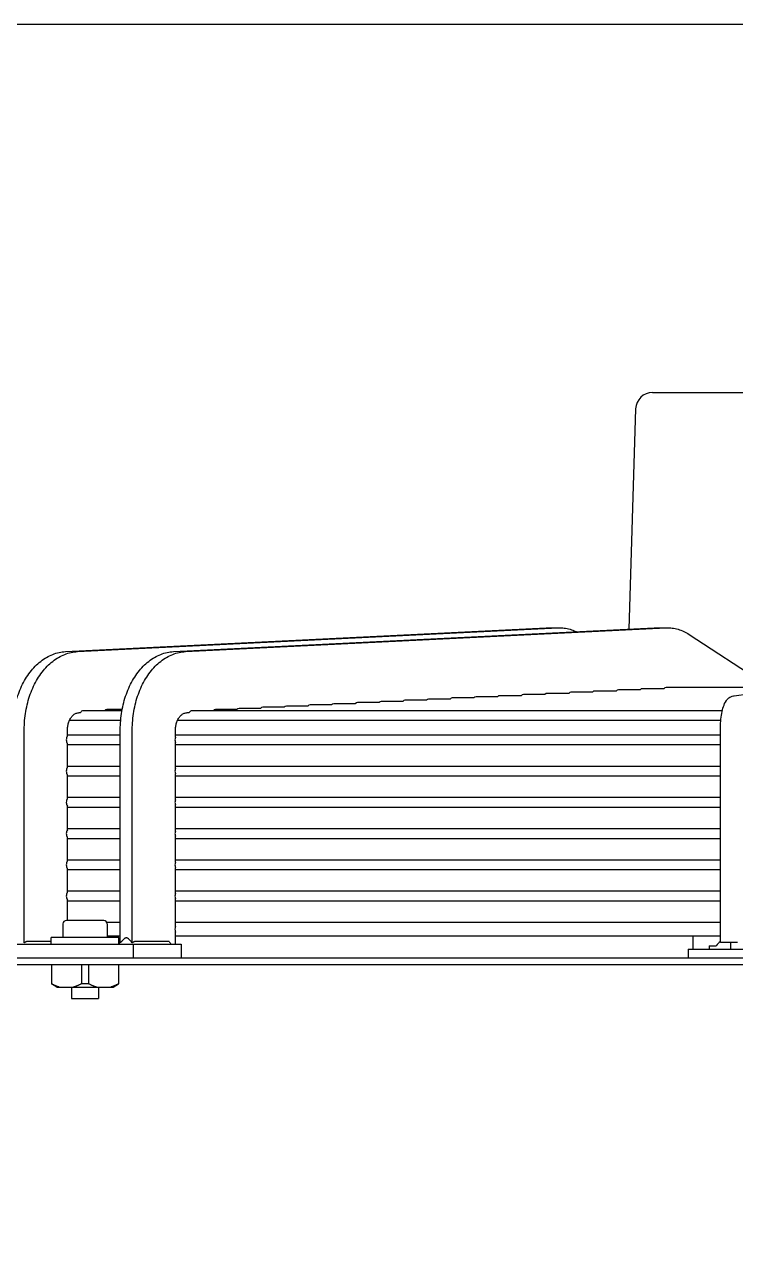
# Model space of a CAD drawing. Header units: millimetres. Extents: x 16200 to 32328, y 19251 to 29476.
# Drawn here: x 16536.73 to 16544.98, y 19600.77 to 19614.85 of the extents above; entities that cross this region are included whole.
import ezdxf

# ---------------------------------------------------------------- set-up
doc = ezdxf.new("R2010")
doc.units = ezdxf.units.MM
doc.header["$LTSCALE"] = 5
doc.layers.add('UNIT', color=6, linetype='Continuous')
doc.styles.add('SUBMITTAL', font='romans.shx', dxfattribs={"width": 0.75})
doc.dimstyles.new('SUBMITTAL', dxfattribs={"dimtxt": 0.09375, "dimasz": 0.09375, "dimexe": 0.03125, "dimexo": 0.0625, "dimgap": 0.0625, "dimtad": 0, "dimdec": 4, "dimzin": 4, "dimdsep": 46, "dimlunit": 4, "dimtxsty": 'SUBMITTAL', "dimcen": 0.09375, "dimclre": 6, "dimadec": 0, "dimazin": 0, "dimtfac": 1, "dimtdec": 0, "dimtofl": 0, "dimtmove": 0, "dimatfit": 3, "dimfxl": 0, "dimfrac": 2, "dimtolj": 1, "dimtzin": 4, "dimarcsym": 0})

msp = doc.modelspace()

# ---------------------------------------------------------------- linework, layer by layer
at = {"layer": 'UNIT'}
for p, q in [((16544.0197, 19610.5774), (16554.099, 19610.5774)), ((16543.8229, 19610.3866), (16543.745, 19607.8341)), ((16537.2111, 19607.5739), (16542.7859, 19607.8485)), ((16537.3503, 19607.5739), (16542.9251, 19607.8485)), ((16538.4639, 19607.5739), (16544.0387, 19607.8485)), ((16538.6031, 19607.5739), (16544.1779, 19607.8485)), ((16542.8063, 19607.8489), (16542.9455, 19607.8489)), ((16544.059, 19607.8489), (16544.1982, 19607.8489)), ((16544.4444, 19607.7721), (16545.3813, 19607.1581)), ((16544.9646, 19607.0615), (16547, 19607.3361)), ((16542.496, 19607.0624), (16542.2465, 19607.0624)), ((16542.7713, 19607.0759), (16542.5217, 19607.0759)), ((16543.0466, 19607.0894), (16542.7969, 19607.0894)), ((16543.3221, 19607.1029), (16543.0723, 19607.1029)), ((16543.5977, 19607.1164), (16543.3478, 19607.1164)), ((16543.8734, 19607.1299), (16543.6234, 19607.1299)), ((16544.1484, 19607.1434), (16543.8992, 19607.1434)), ((16545.6807, 19607.1581), (16544.1751, 19607.1581)), ((16539.473, 19606.9139), (16539.224, 19606.9139)), ((16539.7476, 19606.9274), (16539.4986, 19606.9274)), ((16540.0222, 19606.9409), (16539.7732, 19606.9409)), ((16540.2968, 19606.9544), (16540.0478, 19606.9544)), ((16540.5715, 19606.9679), (16540.3224, 19606.9679)), ((16540.8463, 19606.9814), (16540.5972, 19606.9814)), ((16541.1211, 19606.9949), (16540.8719, 19606.9949)), ((16541.3959, 19607.0084), (16541.1467, 19607.0084)), ((16541.6708, 19607.0219), (16541.4216, 19607.0219)), ((16541.9458, 19607.0354), (16541.6965, 19607.0354)), ((16542.2209, 19607.0489), (16541.9715, 19607.0489)), ((16537.256, 19606.7767), (16537.8503, 19606.7767)), ((16537.3678, 19606.8657), (16537.3841, 19606.8665)), ((16537.8646, 19606.8869), (16537.4144, 19606.8869)), ((16537.867, 19606.9004), (16537.6887, 19606.9004)), ((16538.5088, 19606.7767), (16544.8104, 19606.7767)), ((16538.6205, 19606.8657), (16538.6449, 19606.8669)), ((16544.8273, 19606.8869), (16538.675, 19606.8869)), ((16539.1984, 19606.9004), (16538.9495, 19606.9004)), ((16536.7321, 19604.1961), (16536.7321, 19606.6689)), ((16537.2332, 19606.5921), (16537.2332, 19606.6689)), ((16537.8457, 19604.1995), (16537.8457, 19606.6689)), ((16537.9849, 19604.1961), (16537.9849, 19606.6689)), ((16538.486, 19606.5797), (16538.486, 19606.6689)), ((16544.8056, 19604.1995), (16544.8056, 19606.6689)), ((16537.8457, 19606.605), (16537.2332, 19606.605)), ((16537.2332, 19606.2299), (16537.2332, 19606.5077)), ((16537.2332, 19606.4948), (16537.8457, 19606.4948)), ((16544.8056, 19606.605), (16538.486, 19606.605)), ((16538.486, 19606.2175), (16538.486, 19606.5201)), ((16538.486, 19606.4948), (16544.8056, 19606.4948)), ((16537.8457, 19606.2428), (16537.2332, 19606.2428)), ((16544.8056, 19606.2428), (16538.486, 19606.2428)), ((16537.2332, 19605.8677), (16537.2332, 19606.1455)), ((16537.2332, 19606.1326), (16537.8457, 19606.1326)), ((16538.486, 19605.8553), (16538.486, 19606.1579)), ((16538.486, 19606.1326), (16544.8056, 19606.1326)), ((16537.8457, 19605.8806), (16537.2332, 19605.8806)), ((16537.2332, 19605.5055), (16537.2332, 19605.7832)), ((16544.8056, 19605.8806), (16538.486, 19605.8806)), ((16538.486, 19605.4931), (16538.486, 19605.7957)), ((16537.2332, 19605.7704), (16537.8457, 19605.7704)), ((16538.486, 19605.7704), (16544.8056, 19605.7704)), ((16537.8457, 19605.5184), (16537.2332, 19605.5184)), ((16544.8056, 19605.5184), (16538.486, 19605.5184)), ((16537.2332, 19605.1433), (16537.2332, 19605.421)), ((16537.2332, 19605.4081), (16537.8457, 19605.4081)), ((16538.486, 19605.1309), (16538.486, 19605.4334)), ((16538.486, 19605.4081), (16544.8056, 19605.4081)), ((16537.8457, 19605.1562), (16537.2332, 19605.1562)), ((16544.8056, 19605.1562), (16538.486, 19605.1562)), ((16537.2332, 19604.7811), (16537.2332, 19605.0588)), ((16537.2332, 19605.0459), (16537.8457, 19605.0459)), ((16538.486, 19604.7687), (16538.486, 19605.0712)), ((16538.486, 19605.0459), (16544.8056, 19605.0459)), ((16537.8457, 19604.794), (16537.2332, 19604.794)), ((16537.2332, 19604.4554), (16537.2332, 19604.6966)), ((16537.2332, 19604.6837), (16537.8457, 19604.6837)), ((16544.8056, 19604.794), (16538.486, 19604.794)), ((16538.486, 19604.3906), (16538.486, 19604.709)), ((16538.486, 19604.6837), (16544.8056, 19604.6837)), ((16537.1807, 19604.416), (16537.1807, 19604.2585)), ((16537.6532, 19604.4554), (16537.2201, 19604.4554)), ((16537.8457, 19604.4318), (16537.6893, 19604.4318)), ((16537.6926, 19604.416), (16537.6926, 19604.2585)), ((16544.8056, 19604.4318), (16538.486, 19604.4318)), ((16537.8303, 19604.2585), (16537.0429, 19604.2585)), ((16537.0429, 19604.1798), (16537.0429, 19604.2585)), ((16537.6926, 19604.2782), (16537.8457, 19604.2782)), ((16537.8303, 19604.1842), (16537.8303, 19604.2585)), ((16538.486, 19604.1798), (16538.486, 19604.3194)), ((16538.486, 19604.2782), (16544.8056, 19604.2782)), ((16544.489, 19604.1227), (16544.489, 19604.2782)), ((16536.3231, 19604.1798), (16538.5502, 19604.1798)), ((16537.0429, 19604.2126), (16536.7739, 19604.2126)), ((16537.9934, 19604.1798), (16537.9934, 19604.0223)), ((16538.411, 19604.2126), (16538.0267, 19604.2126)), ((16538.5502, 19604.1798), (16538.5502, 19604.0223)), ((16544.4334, 19604.1227), (16553.6853, 19604.1227)), ((16544.4334, 19604.1227), (16544.4334, 19604.0223)), ((16544.677, 19604.1621), (16544.7558, 19604.1621)), ((16544.677, 19604.1621), (16544.677, 19604.1227)), ((16545.0024, 19604.1995), (16544.8056, 19604.1995)), ((16544.9284, 19604.1227), (16544.9284, 19604.1995)), ((16532.1893, 19604.0223), (16565.9294, 19604.0223)), ((16565.9294, 19603.9436), (16532.1893, 19603.9436)), ((16537.0469, 19603.9436), (16537.0469, 19603.7214)), ((16537.3949, 19603.9436), (16537.3949, 19603.7214)), ((16537.4784, 19603.9436), (16537.4784, 19603.7214)), ((16537.8264, 19603.9436), (16537.8264, 19603.7214)), ((16537.1099, 19603.6837), (16537.0469, 19603.7201)), ((16537.1099, 19603.6837), (16537.7634, 19603.6837)), ((16537.2792, 19603.6837), (16537.2792, 19603.5499)), ((16537.5941, 19603.6837), (16537.5941, 19603.5499)), ((16537.7634, 19603.6837), (16537.8264, 19603.7201)), ((16537.2792, 19603.5499), (16537.5941, 19603.5499))]:
    msp.add_line(p, q, dxfattribs=at)
for centre, radius, start, end in [((16544.0197, 19610.3806), 0.1969, 90, 178.25151), ((16537.2201, 19604.416), 0.0394, 90, 180), ((16537.6532, 19604.416), 0.0394, 0, 90), ((16544.9428, 19604.027), 0.2307, 126.49726, 144.15266)]:
    msp.add_arc(centre, radius, start, end, dxfattribs=at)
for centre, major_axis, ratio, start_param, end_param in [((16542.2465, 19607.0073), (0, -0.0551), 0.7101349, 3.1415573, 3.8564638), ((16542.5217, 19607.0208), (0, -0.0551), 0.710369, 3.141553, 3.8564592), ((16542.7969, 19607.0343), (0, -0.0551), 0.7106314, 3.1415481, 3.8564538), ((16543.0723, 19607.0477), (0, -0.0551), 0.7109269, 3.1415422, 3.8564474), ((16543.3478, 19607.0612), (0, -0.0551), 0.7112612, 3.1415352, 3.8564398), ((16543.6234, 19607.0747), (0, -0.0551), 0.7116416, 3.1415269, 3.8564308), ((16543.8992, 19607.0882), (0, -0.0551), 0.712077, 3.141517, 3.8564199), ((16544.1751, 19607.103), (0, -0.0551), 0.71258, 3.1415074, 3.8909101), ((16539.224, 19606.8588), (0, -0.0551), 0.7086482, 3.14158, 3.8564885), ((16539.4986, 19606.8723), (0, -0.0551), 0.7087318, 3.141579, 3.8564874), ((16539.7732, 19606.8858), (0, -0.0551), 0.7088222, 3.1415778, 3.8564861), ((16540.0478, 19606.8993), (0, -0.0551), 0.7089205, 3.1415765, 3.8564847), ((16540.3224, 19606.9128), (0, -0.0551), 0.7090275, 3.141575, 3.8564831), ((16540.5972, 19606.9263), (0, -0.0551), 0.7091442, 3.1415734, 3.8564813), ((16540.8719, 19606.9398), (0, -0.0551), 0.7092719, 3.1415715, 3.8564792), ((16541.1467, 19606.9533), (0, -0.0551), 0.7094121, 3.1415694, 3.8564769), ((16541.4216, 19606.9668), (0, -0.0551), 0.7095663, 3.1415669, 3.8564743), ((16541.6965, 19606.9803), (0, -0.0551), 0.7097366, 3.1415642, 3.8564713), ((16541.9715, 19606.9938), (0, -0.0551), 0.7099252, 3.141561, 3.8564678), ((16537.4144, 19606.8318), (0, -0.0551), 0.7079972, 3.1415858, 4.0326206), ((16537.6887, 19606.8453), (0, -0.0551), 0.7080429, 3.1415852, 3.8564942), ((16538.675, 19606.8318), (0, -0.0551), 0.7084995, 3.1415818, 4.0233013), ((16538.9495, 19606.8453), (0, -0.0551), 0.708571, 3.141581, 3.8564896), ((16537.2583, 19606.5499), (0, -0.0551), 0.7079678, 3.8398095, 4.712382), ((16537.2583, 19606.5499), (0, -0.0551), 0.7079678, 4.7123959, 5.5849684), ((16537.2583, 19606.1877), (0, -0.0551), 0.7079678, 3.8398095, 4.712382), ((16537.2583, 19606.1877), (0, -0.0551), 0.7079678, 4.7123959, 5.5849684), ((16537.2583, 19605.8255), (0, -0.0551), 0.7079678, 3.8398095, 4.712382), ((16537.2583, 19605.8255), (0, -0.0551), 0.7079678, 4.7123959, 5.5849684), ((16537.2583, 19605.4633), (0, -0.0551), 0.7079678, 3.8398095, 4.712382), ((16537.2583, 19605.4633), (0, -0.0551), 0.7079678, 4.7123959, 5.5849684), ((16537.2583, 19605.1011), (0, -0.0551), 0.7079678, 3.8398095, 4.712382), ((16537.2583, 19605.1011), (0, -0.0551), 0.7079678, 4.7123959, 5.5849684), ((16537.2583, 19604.7389), (0, -0.0551), 0.7079678, 3.8398095, 4.712382), ((16537.2583, 19604.7389), (0, -0.0551), 0.7079678, 4.7123959, 5.5849684), ((16539.4071, 19605.5884), (0, -1.969), 0.7071068, 5.4860047, 5.5095695)]:
    msp.add_ellipse(centre, major_axis=major_axis, ratio=ratio, start_param=start_param, end_param=end_param, dxfattribs=at)
for points in [[(16542.788, 19607.8485), (16542.7941, 19607.8488), (16542.8002, 19607.8489), (16542.8063, 19607.8489)], [(16544.0407, 19607.8485), (16544.0468, 19607.8488), (16544.0529, 19607.8489), (16544.059, 19607.8489)], [(16537.8258, 19604.1798), (16537.842, 19604.1956), (16537.8579, 19604.2117), (16537.8735, 19604.228)], [(16537.1382, 19603.6837), (16537.1349, 19603.6847), (16537.1285, 19603.6867), (16537.1187, 19603.6899), (16537.109, 19603.6935), (16537.0991, 19603.6973), (16537.0891, 19603.7015), (16537.0789, 19603.7059), (16537.0685, 19603.7107), (16537.0579, 19603.7158), (16537.0506, 19603.7195), (16537.0469, 19603.7214)], [(16537.3949, 19603.7214), (16537.3911, 19603.7195), (16537.3838, 19603.7158), (16537.373, 19603.7106), (16537.3626, 19603.7058), (16537.3524, 19603.7013), (16537.3424, 19603.6972), (16537.3325, 19603.6934), (16537.3228, 19603.6899), (16537.3132, 19603.6866), (16537.3068, 19603.6847), (16537.3036, 19603.6837)], [(16537.4784, 19603.7214), (16537.4738, 19603.7211), (16537.4645, 19603.7206), (16537.4506, 19603.7202), (16537.4366, 19603.72), (16537.4227, 19603.7202), (16537.4088, 19603.7206), (16537.3995, 19603.7211), (16537.3949, 19603.7214)], [(16537.5697, 19603.6837), (16537.5664, 19603.6847), (16537.56, 19603.6867), (16537.5502, 19603.6899), (16537.5405, 19603.6935), (16537.5306, 19603.6973), (16537.5206, 19603.7015), (16537.5104, 19603.7059), (16537.5, 19603.7107), (16537.4894, 19603.7158), (16537.4821, 19603.7195), (16537.4784, 19603.7214)], [(16537.8264, 19603.7214), (16537.8226, 19603.7195), (16537.8153, 19603.7158), (16537.8045, 19603.7106), (16537.7941, 19603.7058), (16537.7839, 19603.7013), (16537.7739, 19603.6972), (16537.7641, 19603.6934), (16537.7543, 19603.6899), (16537.7447, 19603.6866), (16537.7383, 19603.6847), (16537.7351, 19603.6837)]]:
    msp.add_open_spline(points, degree=3, dxfattribs=at)
for points, knots in [([(16542.9251, 19607.8484), (16542.948, 19607.8496), (16542.971, 19607.8488), (16542.9938, 19607.8461), (16543.0167, 19607.8435), (16543.0393, 19607.8389), (16543.0617, 19607.8325), (16543.0841, 19607.8261), (16543.1062, 19607.8178), (16543.128, 19607.8077), (16543.1306, 19607.8065), (16543.1331, 19607.8053), (16543.1357, 19607.8041)], [0, 0, 0, 0, 0.25037629, 0.25037629, 0.25037629, 0.50056405, 0.50056405, 0.50056405, 0.75075182, 0.75075182, 0.75075182, 0.78029111, 0.78029111, 0.78029111, 0.78029111]), ([(16544.1779, 19607.8484), (16544.2007, 19607.8496), (16544.2238, 19607.8488), (16544.2466, 19607.8461), (16544.2694, 19607.8435), (16544.2921, 19607.8389), (16544.3145, 19607.8325), (16544.3368, 19607.8261), (16544.359, 19607.8178), (16544.3807, 19607.8077), (16544.4024, 19607.7976), (16544.4237, 19607.7858), (16544.4444, 19607.7722)], [0, 0, 0, 0, 0.2503763, 0.2503763, 0.2503763, 0.5005641, 0.5005641, 0.5005641, 0.7507518, 0.7507518, 0.7507518, 1, 1, 1, 1]), ([(16536.593, 19606.6689), (16536.593, 19606.7044), (16536.5945, 19606.7403), (16536.5974, 19606.7757), (16536.6004, 19606.8112), (16536.6048, 19606.8461), (16536.6107, 19606.8808), (16536.6167, 19606.9154), (16536.6241, 19606.9498), (16536.6328, 19606.9833), (16536.6416, 19607.0167), (16536.6517, 19607.0493), (16536.6632, 19607.081), (16536.6746, 19607.1128), (16536.6875, 19607.1438), (16536.7016, 19607.1734), (16536.7156, 19607.203), (16536.7308, 19607.2313), (16536.7472, 19607.2583), (16536.7637, 19607.2854), (16536.7813, 19607.3112), (16536.7999, 19607.3354), (16536.8185, 19607.3595), (16536.8379, 19607.382), (16536.8584, 19607.4029), (16536.8788, 19607.4237), (16536.9002, 19607.443), (16536.9223, 19607.4603), (16536.9443, 19607.4777), (16536.967, 19607.4931), (16536.9903, 19607.5066), (16537.0136, 19607.5201), (16537.0377, 19607.5318), (16537.062, 19607.5413), (16537.0863, 19607.5509), (16537.1108, 19607.5583), (16537.1357, 19607.5638), (16537.1607, 19607.5692), (16537.186, 19607.5726), (16537.2111, 19607.5738)], [0, 0, 0, 0, 0.076921, 0.076921, 0.076921, 0.1538421, 0.1538421, 0.1538421, 0.2307631, 0.2307631, 0.2307631, 0.3076842, 0.3076842, 0.3076842, 0.3846052, 0.3846052, 0.3846052, 0.4615263, 0.4615263, 0.4615263, 0.5384473, 0.5384473, 0.5384473, 0.6153684, 0.6153684, 0.6153684, 0.6922894, 0.6922894, 0.6922894, 0.7692105, 0.7692105, 0.7692105, 0.8461315, 0.8461315, 0.8461315, 0.9230526, 0.9230526, 0.9230526, 1, 1, 1, 1]), ([(16536.7321, 19606.6689), (16536.7321, 19606.7044), (16536.7337, 19606.7403), (16536.7366, 19606.7757), (16536.7396, 19606.8112), (16536.744, 19606.8461), (16536.7499, 19606.8808), (16536.7559, 19606.9154), (16536.7633, 19606.9498), (16536.772, 19606.9833), (16536.7808, 19607.0167), (16536.7909, 19607.0493), (16536.8023, 19607.081), (16536.8138, 19607.1128), (16536.8267, 19607.1438), (16536.8408, 19607.1734), (16536.8548, 19607.203), (16536.87, 19607.2313), (16536.8864, 19607.2583), (16536.9029, 19607.2854), (16536.9205, 19607.3112), (16536.9391, 19607.3354), (16536.9576, 19607.3595), (16536.9771, 19607.382), (16536.9976, 19607.4029), (16537.018, 19607.4237), (16537.0394, 19607.443), (16537.0615, 19607.4603), (16537.0835, 19607.4777), (16537.1062, 19607.4931), (16537.1295, 19607.5066), (16537.1528, 19607.5201), (16537.1769, 19607.5318), (16537.2012, 19607.5413), (16537.2254, 19607.5509), (16537.25, 19607.5583), (16537.2749, 19607.5638), (16537.2999, 19607.5692), (16537.3252, 19607.5726), (16537.3503, 19607.5738)], [0, 0, 0, 0, 0.076921, 0.076921, 0.076921, 0.1538421, 0.1538421, 0.1538421, 0.2307631, 0.2307631, 0.2307631, 0.3076842, 0.3076842, 0.3076842, 0.3846052, 0.3846052, 0.3846052, 0.4615263, 0.4615263, 0.4615263, 0.5384473, 0.5384473, 0.5384473, 0.6153684, 0.6153684, 0.6153684, 0.6922894, 0.6922894, 0.6922894, 0.7692105, 0.7692105, 0.7692105, 0.8461315, 0.8461315, 0.8461315, 0.9230526, 0.9230526, 0.9230526, 1, 1, 1, 1]), ([(16537.8457, 19606.6689), (16537.8457, 19606.7044), (16537.8472, 19606.7403), (16537.8502, 19606.7757), (16537.8531, 19606.8112), (16537.8576, 19606.8461), (16537.8635, 19606.8808), (16537.8694, 19606.9154), (16537.8768, 19606.9498), (16537.8856, 19606.9833), (16537.8943, 19607.0167), (16537.9044, 19607.0493), (16537.9159, 19607.081), (16537.9274, 19607.1128), (16537.9403, 19607.1438), (16537.9543, 19607.1734), (16537.9684, 19607.203), (16537.9836, 19607.2313), (16538, 19607.2583), (16538.0164, 19607.2854), (16538.0341, 19607.3112), (16538.0526, 19607.3354), (16538.0712, 19607.3595), (16538.0907, 19607.382), (16538.1111, 19607.4029), (16538.1316, 19607.4237), (16538.153, 19607.443), (16538.175, 19607.4603), (16538.1971, 19607.4777), (16538.2197, 19607.4931), (16538.2431, 19607.5066), (16538.2664, 19607.5201), (16538.2904, 19607.5318), (16538.3147, 19607.5413), (16538.339, 19607.5509), (16538.3635, 19607.5583), (16538.3885, 19607.5638), (16538.4134, 19607.5692), (16538.4387, 19607.5726), (16538.4639, 19607.5738)], [0, 0, 0, 0, 0.076921, 0.076921, 0.076921, 0.1538421, 0.1538421, 0.1538421, 0.2307631, 0.2307631, 0.2307631, 0.3076842, 0.3076842, 0.3076842, 0.3846052, 0.3846052, 0.3846052, 0.4615263, 0.4615263, 0.4615263, 0.5384473, 0.5384473, 0.5384473, 0.6153684, 0.6153684, 0.6153684, 0.6922894, 0.6922894, 0.6922894, 0.7692105, 0.7692105, 0.7692105, 0.8461315, 0.8461315, 0.8461315, 0.9230526, 0.9230526, 0.9230526, 1, 1, 1, 1]), ([(16537.9849, 19606.6689), (16537.9849, 19606.7044), (16537.9864, 19606.7403), (16537.9894, 19606.7757), (16537.9923, 19606.8112), (16537.9968, 19606.8461), (16538.0027, 19606.8808), (16538.0086, 19606.9154), (16538.016, 19606.9498), (16538.0248, 19606.9833), (16538.0335, 19607.0167), (16538.0436, 19607.0493), (16538.0551, 19607.081), (16538.0666, 19607.1128), (16538.0795, 19607.1438), (16538.0935, 19607.1734), (16538.1076, 19607.203), (16538.1228, 19607.2313), (16538.1392, 19607.2583), (16538.1556, 19607.2854), (16538.1733, 19607.3112), (16538.1918, 19607.3354), (16538.2104, 19607.3595), (16538.2298, 19607.382), (16538.2503, 19607.4029), (16538.2707, 19607.4237), (16538.2922, 19607.443), (16538.3142, 19607.4603), (16538.3363, 19607.4777), (16538.3589, 19607.4931), (16538.3822, 19607.5066), (16538.4056, 19607.5201), (16538.4296, 19607.5318), (16538.4539, 19607.5413), (16538.4782, 19607.5509), (16538.5027, 19607.5583), (16538.5277, 19607.5638), (16538.5526, 19607.5692), (16538.5779, 19607.5726), (16538.6031, 19607.5738)], [0, 0, 0, 0, 0.076921, 0.076921, 0.076921, 0.1538421, 0.1538421, 0.1538421, 0.2307631, 0.2307631, 0.2307631, 0.3076842, 0.3076842, 0.3076842, 0.3846052, 0.3846052, 0.3846052, 0.4615263, 0.4615263, 0.4615263, 0.5384473, 0.5384473, 0.5384473, 0.6153684, 0.6153684, 0.6153684, 0.6922894, 0.6922894, 0.6922894, 0.7692105, 0.7692105, 0.7692105, 0.8461315, 0.8461315, 0.8461315, 0.9230526, 0.9230526, 0.9230526, 1, 1, 1, 1]), ([(16544.8056, 19606.6689), (16544.8056, 19606.7017), (16544.8069, 19606.7345), (16544.8121, 19606.7979), (16544.816, 19606.8283), (16544.8263, 19606.8852), (16544.8328, 19606.9115), (16544.8494, 19606.9601), (16544.8589, 19606.9825), (16544.8827, 19607.0152), (16544.8918, 19607.0257), (16544.9178, 19607.0462), (16544.936, 19607.0562), (16544.9602, 19607.0608), (16544.9624, 19607.0612), (16544.9646, 19607.0615)], [1.5707963, 1.5707963, 1.5707963, 1.5707963, 1.8779743, 1.8779743, 2.1851522, 2.1851522, 2.4923302, 2.4923302, 2.7995081, 2.7995081, 2.9409737, 2.9409737, 3.0918576, 3.0918576, 3.1066861, 3.1066861, 3.1066861, 3.1066861]), ([(16537.2332, 19606.6689), (16537.2332, 19606.6766), (16537.2336, 19606.6844), (16537.2342, 19606.692), (16537.2349, 19606.6997), (16537.2358, 19606.7074), (16537.2371, 19606.7149), (16537.2384, 19606.7224), (16537.24, 19606.7299), (16537.2419, 19606.7371), (16537.2438, 19606.7444), (16537.246, 19606.7515), (16537.2485, 19606.7584), (16537.251, 19606.7653), (16537.2538, 19606.772), (16537.2568, 19606.7784), (16537.2599, 19606.7849), (16537.2632, 19606.7911), (16537.2668, 19606.797), (16537.2704, 19606.8028), (16537.2742, 19606.8084), (16537.2782, 19606.8137), (16537.2822, 19606.8189), (16537.2865, 19606.8238), (16537.291, 19606.8284), (16537.2954, 19606.8329), (16537.3, 19606.8371), (16537.3048, 19606.8409), (16537.3096, 19606.8446), (16537.3146, 19606.848), (16537.3197, 19606.851), (16537.3248, 19606.8539), (16537.33, 19606.8564), (16537.3353, 19606.8585), (16537.3405, 19606.8606), (16537.3459, 19606.8622), (16537.3514, 19606.8634), (16537.3568, 19606.8646), (16537.3622, 19606.8653), (16537.3678, 19606.8656)], [0, 0, 0, 0, 0.076921, 0.076921, 0.076921, 0.153842, 0.153842, 0.153842, 0.230763, 0.230763, 0.230763, 0.307684, 0.307684, 0.307684, 0.384605, 0.384605, 0.384605, 0.461526, 0.461526, 0.461526, 0.538447, 0.538447, 0.538447, 0.615368, 0.615368, 0.615368, 0.692289, 0.692289, 0.692289, 0.7692101, 0.7692101, 0.7692101, 0.8461311, 0.8461311, 0.8461311, 0.9230521, 0.9230521, 0.9230521, 1, 1, 1, 1]), ([(16538.486, 19606.6689), (16538.486, 19606.6766), (16538.4863, 19606.6844), (16538.487, 19606.692), (16538.4876, 19606.6997), (16538.4886, 19606.7074), (16538.4899, 19606.7149), (16538.4911, 19606.7224), (16538.4927, 19606.7299), (16538.4946, 19606.7371), (16538.4965, 19606.7444), (16538.4988, 19606.7515), (16538.5013, 19606.7584), (16538.5038, 19606.7653), (16538.5065, 19606.772), (16538.5096, 19606.7784), (16538.5126, 19606.7849), (16538.516, 19606.7911), (16538.5195, 19606.797), (16538.5231, 19606.8028), (16538.5269, 19606.8084), (16538.531, 19606.8137), (16538.535, 19606.8189), (16538.5393, 19606.8238), (16538.5437, 19606.8284), (16538.5482, 19606.8329), (16538.5528, 19606.8371), (16538.5576, 19606.8409), (16538.5624, 19606.8446), (16538.5674, 19606.848), (16538.5724, 19606.851), (16538.5775, 19606.8539), (16538.5827, 19606.8564), (16538.588, 19606.8585), (16538.5933, 19606.8606), (16538.5987, 19606.8622), (16538.6041, 19606.8634), (16538.6095, 19606.8646), (16538.615, 19606.8653), (16538.6205, 19606.8656)], [0, 0, 0, 0, 0.076921, 0.076921, 0.076921, 0.153842, 0.153842, 0.153842, 0.230763, 0.230763, 0.230763, 0.307684, 0.307684, 0.307684, 0.384605, 0.384605, 0.384605, 0.461526, 0.461526, 0.461526, 0.538447, 0.538447, 0.538447, 0.615368, 0.615368, 0.615368, 0.692289, 0.692289, 0.692289, 0.7692101, 0.7692101, 0.7692101, 0.8461311, 0.8461311, 0.8461311, 0.9230521, 0.9230521, 0.9230521, 1, 1, 1, 1]), ([(16538.486, 19606.5797), (16538.4847, 19606.5768), (16538.4836, 19606.5738), (16538.4809, 19606.5647), (16538.4798, 19606.5567), (16538.4798, 19606.5499)], [0.754611842, 0.754611842, 0.754611842, 0.754611842, 0.778331745, 0.778331745, 0.830133896, 0.830133896, 0.830133896, 0.830133896]), ([(16538.4798, 19606.5499), (16538.4798, 19606.5431), (16538.4809, 19606.5351), (16538.4836, 19606.5259), (16538.4847, 19606.5229), (16538.486, 19606.5201)], [0, 0, 0, 0, 0.051802151, 0.051802151, 0.075522054, 0.075522054, 0.075522054, 0.075522054]), ([(16538.486, 19606.2175), (16538.4847, 19606.2146), (16538.4836, 19606.2116), (16538.4809, 19606.2025), (16538.4798, 19606.1945), (16538.4798, 19606.1877)], [0.754611842, 0.754611842, 0.754611842, 0.754611842, 0.778331745, 0.778331745, 0.830133896, 0.830133896, 0.830133896, 0.830133896]), ([(16538.4798, 19606.1877), (16538.4798, 19606.1809), (16538.4809, 19606.1729), (16538.4836, 19606.1637), (16538.4847, 19606.1607), (16538.486, 19606.1579)], [0, 0, 0, 0, 0.051802151, 0.051802151, 0.075522054, 0.075522054, 0.075522054, 0.075522054]), ([(16538.486, 19605.8553), (16538.4847, 19605.8524), (16538.4836, 19605.8494), (16538.4809, 19605.8403), (16538.4798, 19605.8323), (16538.4798, 19605.8255)], [-0.075522054, -0.075522054, -0.075522054, -0.075522054, -0.051802151, -0.051802151, 0, 0, 0, 0]), ([(16538.4798, 19605.8255), (16538.4798, 19605.8187), (16538.4809, 19605.8107), (16538.4836, 19605.8015), (16538.4847, 19605.7985), (16538.486, 19605.7957)], [-0.830133896, -0.830133896, -0.830133896, -0.830133896, -0.778331745, -0.778331745, -0.754611842, -0.754611842, -0.754611842, -0.754611842]), ([(16538.486, 19605.4931), (16538.4847, 19605.4902), (16538.4836, 19605.4872), (16538.4809, 19605.4781), (16538.4798, 19605.4701), (16538.4798, 19605.4633)], [-0.075522054, -0.075522054, -0.075522054, -0.075522054, -0.051802151, -0.051802151, 0, 0, 0, 0]), ([(16538.4798, 19605.4633), (16538.4798, 19605.4565), (16538.4809, 19605.4485), (16538.4836, 19605.4393), (16538.4847, 19605.4363), (16538.486, 19605.4334)], [-0.830133897, -0.830133897, -0.830133897, -0.830133897, -0.778331746, -0.778331746, -0.754611843, -0.754611843, -0.754611843, -0.754611843]), ([(16538.486, 19605.1309), (16538.4847, 19605.128), (16538.4836, 19605.125), (16538.4809, 19605.1159), (16538.4798, 19605.1079), (16538.4798, 19605.1011)], [-0.075522054, -0.075522054, -0.075522054, -0.075522054, -0.051802151, -0.051802151, 0, 0, 0, 0]), ([(16538.4798, 19605.1011), (16538.4798, 19605.0943), (16538.4809, 19605.0863), (16538.4836, 19605.0771), (16538.4847, 19605.0741), (16538.486, 19605.0712)], [-0.830133897, -0.830133897, -0.830133897, -0.830133897, -0.77830675, -0.77830675, -0.754610412, -0.754610412, -0.754610412, -0.754610412]), ([(16538.486, 19604.7687), (16538.4847, 19604.7658), (16538.4836, 19604.7628), (16538.4809, 19604.7537), (16538.4798, 19604.7457), (16538.4798, 19604.7389)], [-0.075522054, -0.075522054, -0.075522054, -0.075522054, -0.051802151, -0.051802151, 0, 0, 0, 0]), ([(16538.4798, 19604.7389), (16538.4798, 19604.7321), (16538.4809, 19604.7241), (16538.4836, 19604.7149), (16538.4847, 19604.7119), (16538.486, 19604.709)], [0, 0, 0, 0, 0.051802151, 0.051802151, 0.075522054, 0.075522054, 0.075522054, 0.075522054]), ([(16538.486, 19604.3906), (16538.4852, 19604.3885), (16538.4845, 19604.3864), (16538.4814, 19604.3756), (16538.4798, 19604.3645), (16538.4798, 19604.355)], [1.067161101, 1.067161101, 1.067161101, 1.067161101, 1.084108004, 1.084108004, 1.156260963, 1.156260963, 1.156260963, 1.156260963]), ([(16537.9849, 19604.1961), (16537.9703, 19604.2137), (16537.9583, 19604.2275), (16537.9418, 19604.2427), (16537.9362, 19604.247), (16537.9278, 19604.2514), (16537.9249, 19604.2526), (16537.9197, 19604.2538), (16537.9175, 19604.2541), (16537.9131, 19604.2541), (16537.9109, 19604.2538), (16537.9057, 19604.2526), (16537.9028, 19604.2514), (16537.8944, 19604.247), (16537.8888, 19604.2427), (16537.8798, 19604.2345), (16537.8768, 19604.2314), (16537.8735, 19604.228)], [-0.853538, -0.853538, -0.853538, -0.853538, -0.64697322, -0.64697322, -0.53019502, -0.53019502, -0.4705504, -0.4705504, -0.42676965, -0.42676965, -0.38298892, -0.38298892, -0.32334436, -0.32334436, -0.20656641, -0.20656641, -0.14841074, -0.14841074, -0.14841074, -0.14841074]), ([(16538.4798, 19604.355), (16538.4798, 19604.3455), (16538.4814, 19604.3344), (16538.4845, 19604.3236), (16538.4852, 19604.3215), (16538.486, 19604.3194)], [-1.156260963, -1.156260963, -1.156260963, -1.156260963, -1.084108004, -1.084108004, -1.067161101, -1.067161101, -1.067161101, -1.067161101]), ([(16536.7739, 19604.2126), (16536.7727, 19604.2126), (16536.7715, 19604.2126), (16536.7703, 19604.2125), (16536.7691, 19604.2124), (16536.768, 19604.2123), (16536.7668, 19604.2121), (16536.7656, 19604.2119), (16536.7644, 19604.2117), (16536.7632, 19604.2114), (16536.7631, 19604.2114), (16536.763, 19604.2114), (16536.7629, 19604.2114), (16536.7618, 19604.2111), (16536.7607, 19604.2108), (16536.7595, 19604.2105), (16536.7583, 19604.2101), (16536.7571, 19604.2097), (16536.7559, 19604.2093), (16536.7547, 19604.2088), (16536.7534, 19604.2084), (16536.7522, 19604.2078), (16536.7519, 19604.2077), (16536.7516, 19604.2076), (16536.7513, 19604.2074), (16536.7503, 19604.207), (16536.7494, 19604.2066), (16536.7484, 19604.2061), (16536.7471, 19604.2055), (16536.7458, 19604.2048), (16536.7445, 19604.2041), (16536.7432, 19604.2033), (16536.7419, 19604.2026), (16536.7406, 19604.2017), (16536.7399, 19604.2013), (16536.7392, 19604.2008), (16536.7384, 19604.2004), (16536.7378, 19604.2), (16536.7371, 19604.1995), (16536.7364, 19604.1991), (16536.735, 19604.1981), (16536.7336, 19604.1971), (16536.7321, 19604.1961)], [0, 0, 0, 0, 0.0909091, 0.0909091, 0.0909091, 0.1818182, 0.1818182, 0.1818182, 0.2727273, 0.2727273, 0.2727273, 0.2796798, 0.2796798, 0.2796798, 0.3636364, 0.3636364, 0.3636364, 0.4545455, 0.4545455, 0.4545455, 0.5454545, 0.5454545, 0.5454545, 0.5668519, 0.5668519, 0.5668519, 0.6363636, 0.6363636, 0.6363636, 0.7272727, 0.7272727, 0.7272727, 0.8181818, 0.8181818, 0.8181818, 0.8653178, 0.8653178, 0.8653178, 0.9090909, 0.9090909, 0.9090909, 1, 1, 1, 1]), ([(16538.0267, 19604.2126), (16538.0255, 19604.2126), (16538.0243, 19604.2126), (16538.0231, 19604.2125), (16538.0219, 19604.2124), (16538.0207, 19604.2123), (16538.0195, 19604.2121), (16538.0183, 19604.2119), (16538.0171, 19604.2117), (16538.0159, 19604.2114), (16538.0158, 19604.2114), (16538.0157, 19604.2114), (16538.0156, 19604.2114), (16538.0145, 19604.2111), (16538.0134, 19604.2108), (16538.0123, 19604.2105), (16538.0111, 19604.2101), (16538.0099, 19604.2097), (16538.0086, 19604.2093), (16538.0074, 19604.2088), (16538.0062, 19604.2084), (16538.0049, 19604.2078), (16538.0046, 19604.2077), (16538.0043, 19604.2076), (16538.004, 19604.2074), (16538.0031, 19604.207), (16538.0021, 19604.2066), (16538.0011, 19604.2061), (16537.9999, 19604.2055), (16537.9986, 19604.2048), (16537.9973, 19604.2041), (16537.996, 19604.2033), (16537.9947, 19604.2026), (16537.9933, 19604.2017), (16537.9926, 19604.2013), (16537.9919, 19604.2008), (16537.9912, 19604.2004), (16537.9905, 19604.2), (16537.9899, 19604.1995), (16537.9892, 19604.1991), (16537.9878, 19604.1981), (16537.9864, 19604.1971), (16537.9849, 19604.1961)], [0, 0, 0, 0, 0.0909091, 0.0909091, 0.0909091, 0.1818182, 0.1818182, 0.1818182, 0.2727273, 0.2727273, 0.2727273, 0.2797096, 0.2797096, 0.2797096, 0.3636364, 0.3636364, 0.3636364, 0.4545455, 0.4545455, 0.4545455, 0.5454545, 0.5454545, 0.5454545, 0.5668899, 0.5668899, 0.5668899, 0.6363636, 0.6363636, 0.6363636, 0.7272727, 0.7272727, 0.7272727, 0.8181818, 0.8181818, 0.8181818, 0.8653352, 0.8653352, 0.8653352, 0.9090909, 0.9090909, 0.9090909, 1, 1, 1, 1]), ([(16537.0469, 19603.7214), (16537.0469, 19603.7211), (16537.0469, 19603.7206), (16537.0469, 19603.7202), (16537.0469, 19603.7201), (16537.0469, 19603.7201)], [0, 0, 0, 0, 0.16666667, 0.33333333, 0.5, 0.5, 0.5, 0.5])]:
    msp.add_open_spline(points, degree=3, knots=knots, dxfattribs=at)

# ---------------------------------------------------------------- leaders
msp.add_leader([(16525.2386, 19600.7667), (16531.9711, 19614.846), (16608.4416, 19614.846)], dimstyle='SUBMITTAL', override={"dimscale": 36, "dimarcsym": 1}, dxfattribs=at)

doc.saveas('drawing.dxf')
